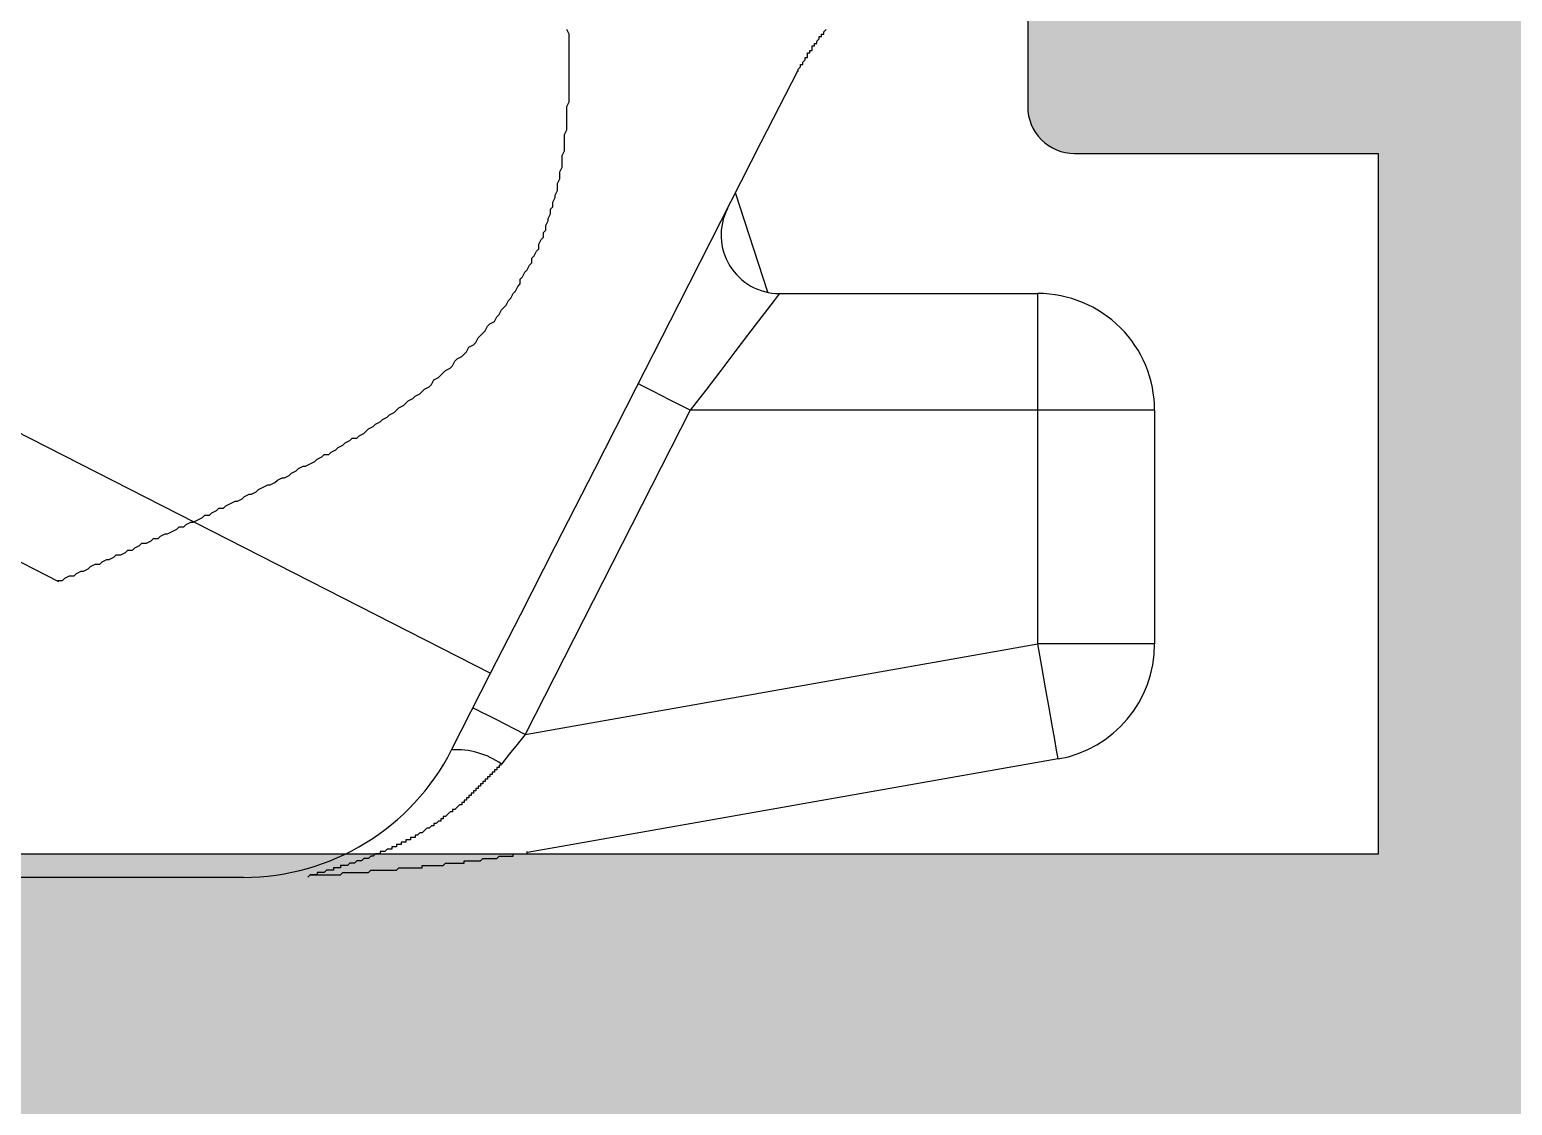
# Model space of a CAD drawing. Header units: millimetres. Extents: x -624 to 1947, y 11274 to 11571.
# Drawn here: x 1339.76 to 1346.11, y 11443.56 to 11448.17 of the extents above; entities that cross this region are included whole.
import ezdxf

# ---------------------------------------------------------------- set-up
doc = ezdxf.new("R2010")
doc.units = ezdxf.units.MM
doc.layers.add('AKSESUAR', color=7, linetype='Continuous')

# ---------------------------------------------------------------- blocks, each defined once
blk = doc.blocks.new('FGHDFHGFD')
at = {"color": 7, "linetype": 'Continuous'}
for p, q in [((5426.0593, 1209.3311), (5430.5232, 1207.0566)), ((5427.6268, 1209.0814), (5432.3732, 1206.663)), ((5433.5599, 1208.2944), (5433.4215, 1208.7204)), ((5433.6098, 1208.2893), (5434.7161, 1208.2893)), ((5434.7161, 1207.7893), (5434.7161, 1208.2893)), ((5433.2276, 1207.7893), (5432.5205, 1206.4015)), ((5434.7161, 1207.7893), (5433.2276, 1207.7893)), ((5434.7161, 1206.7887), (5434.7161, 1207.7893)), ((5435.2161, 1207.7893), (5434.7161, 1207.7893)), ((5435.2161, 1207.7893), (5435.2161, 1206.7887)), ((5432.5205, 1206.4015), (5434.7161, 1206.7887)), ((5435.2161, 1206.7887), (5434.7161, 1206.7887)), ((5432.2062, 1206.3353), (5432.3732, 1206.663)), ((5434.8029, 1206.2963), (5432.5311, 1205.8957)), ((5431.3152, 1205.7893), (5411.4661, 1205.7893))]:
    blk.add_line(p, q, dxfattribs=at)
at = {"color": 7, "linetype": 'Continuous', "flags": 128}
for points in [[(5432.3732, 1206.663), (5432.5009, 1206.9138), (5432.6513, 1207.2089), (5432.8188, 1207.5376), (5432.9972, 1207.8877), (5433.1799, 1208.2464), (5433.3603, 1208.6005), (5433.5318, 1208.9369), (5433.6879, 1209.2433)], [(5433.6098, 1208.2893), (5433.604, 1208.2817), (5433.5867, 1208.2592), (5433.5586, 1208.2223), (5433.5204, 1208.1723), (5433.4733, 1208.1107), (5433.4187, 1208.0393), (5433.3583, 1207.9603), (5433.294, 1207.8761), (5433.2276, 1207.7893)], [(5433.2276, 1207.7893), (5433.1842, 1207.8115), (5433.1424, 1207.8327), (5433.1039, 1207.8524), (5433.0701, 1207.8696), (5433.0424, 1207.8837), (5433.0218, 1207.8942), (5433.0092, 1207.9006), (5433.0049, 1207.9028)], [(5434.8029, 1206.2963), (5434.8013, 1206.3057), (5434.7963, 1206.3337), (5434.7883, 1206.3792), (5434.7775, 1206.4405), (5434.7643, 1206.5151), (5434.7493, 1206.6002), (5434.733, 1206.6926), (5434.7161, 1206.7887)], [(5432.5205, 1206.4015), (5432.477, 1206.4237), (5432.4352, 1206.4449), (5432.3967, 1206.4646), (5432.363, 1206.4817), (5432.3353, 1206.4959), (5432.3147, 1206.5064), (5432.302, 1206.5128), (5432.2977, 1206.515)], [(5432.5205, 1206.4015), (5432.4866, 1206.3589), (5432.453, 1206.3166), (5432.4196, 1206.2747)]]:
    blk.add_lwpolyline(points, dxfattribs=at)
at = {"color": 7}
for points in [[(5430.52, 1207.06, 0), (5430.54, 1207.06, 0), (5430.55, 1207.07, 0), (5430.57, 1207.08, 0), (5430.59, 1207.08, 0), (5430.6, 1207.09, 0), (5430.62, 1207.1, 0), (5430.63, 1207.1, 0), (5430.65, 1207.11, 0), (5430.66, 1207.12, 0), (5430.68, 1207.13, 0), (5430.7, 1207.13, 0), (5430.71, 1207.14, 0), (5430.73, 1207.15, 0), (5430.74, 1207.15, 0), (5430.76, 1207.16, 0), (5430.77, 1207.17, 0), (5430.79, 1207.17, 0), (5430.81, 1207.18, 0), (5430.82, 1207.19, 0), (5430.84, 1207.19, 0), (5430.85, 1207.2, 0), (5430.87, 1207.21, 0), (5430.88, 1207.22, 0), (5430.9, 1207.22, 0), (5430.92, 1207.23, 0), (5430.93, 1207.24, 0), (5430.95, 1207.24, 0), (5430.96, 1207.25, 0), (5430.98, 1207.26, 0), (5430.99, 1207.26, 0), (5431.01, 1207.27, 0), (5431.03, 1207.28, 0), (5431.04, 1207.29, 0), (5431.06, 1207.29, 0), (5431.07, 1207.3, 0), (5431.09, 1207.31, 0), (5431.1, 1207.31, 0), (5431.12, 1207.32, 0), (5431.14, 1207.33, 0), (5431.15, 1207.34, 0), (5431.17, 1207.34, 0), (5431.18, 1207.35, 0), (5431.2, 1207.36, 0), (5431.21, 1207.37, 0), (5431.23, 1207.37, 0), (5431.24, 1207.38, 0), (5431.26, 1207.39, 0), (5431.28, 1207.4, 0), (5431.29, 1207.4, 0), (5431.31, 1207.41, 0), (5431.32, 1207.42, 0), (5431.34, 1207.43, 0), (5431.35, 1207.43, 0), (5431.37, 1207.44, 0), (5431.38, 1207.45, 0), (5431.4, 1207.46, 0), (5431.42, 1207.47, 0), (5431.43, 1207.47, 0), (5431.45, 1207.48, 0), (5431.46, 1207.49, 0), (5431.48, 1207.5, 0), (5431.49, 1207.5, 0), (5431.51, 1207.51, 0), (5431.52, 1207.52, 0), (5431.54, 1207.53, 0), (5431.55, 1207.54, 0), (5431.57, 1207.55, 0), (5431.58, 1207.55, 0), (5431.6, 1207.56, 0), (5431.62, 1207.57, 0), (5431.63, 1207.58, 0), (5431.65, 1207.59, 0), (5431.66, 1207.6, 0), (5431.68, 1207.6, 0), (5431.69, 1207.61, 0), (5431.71, 1207.62, 0), (5431.72, 1207.63, 0), (5431.74, 1207.64, 0), (5431.75, 1207.65, 0), (5431.77, 1207.66, 0), (5431.78, 1207.67, 0), (5431.8, 1207.67, 0), (5431.81, 1207.68, 0), (5431.83, 1207.69, 0), (5431.84, 1207.7, 0), (5431.85, 1207.71, 0), (5431.87, 1207.72, 0), (5431.88, 1207.73, 0), (5431.9, 1207.74, 0), (5431.91, 1207.75, 0), (5431.93, 1207.76, 0), (5431.94, 1207.77, 0), (5431.96, 1207.78, 0), (5431.97, 1207.79, 0), (5431.98, 1207.8, 0), (5432, 1207.81, 0), (5432.01, 1207.82, 0), (5432.02, 1207.83, 0), (5432.04, 1207.84, 0), (5432.05, 1207.85, 0), (5432.07, 1207.86, 0), (5432.08, 1207.87, 0), (5432.09, 1207.88, 0), (5432.11, 1207.89, 0), (5432.12, 1207.9, 0), (5432.13, 1207.92, 0), (5432.15, 1207.93, 0), (5432.16, 1207.94, 0), (5432.17, 1207.95, 0), (5432.18, 1207.96, 0), (5432.2, 1207.97, 0), (5432.21, 1207.98, 0), (5432.22, 1208, 0), (5432.23, 1208.01, 0), (5432.25, 1208.02, 0), (5432.26, 1208.03, 0), (5432.27, 1208.04, 0), (5432.28, 1208.06, 0), (5432.3, 1208.07, 0), (5432.31, 1208.08, 0), (5432.32, 1208.1, 0), (5432.33, 1208.11, 0), (5432.34, 1208.12, 0), (5432.35, 1208.13, 0), (5432.36, 1208.15, 0), (5432.37, 1208.16, 0), (5432.39, 1208.17, 0), (5432.4, 1208.19, 0), (5432.41, 1208.2, 0), (5432.42, 1208.22, 0), (5432.43, 1208.23, 0), (5432.44, 1208.24, 0), (5432.45, 1208.26, 0), (5432.46, 1208.27, 0), (5432.47, 1208.29, 0), (5432.48, 1208.3, 0), (5432.49, 1208.32, 0), (5432.5, 1208.33, 0), (5432.5, 1208.35, 0), (5432.51, 1208.36, 0), (5432.52, 1208.38, 0), (5432.53, 1208.39, 0), (5432.54, 1208.41, 0), (5432.55, 1208.42, 0), (5432.55, 1208.44, 0), (5432.56, 1208.45, 0), (5432.57, 1208.47, 0), (5432.58, 1208.48, 0), (5432.58, 1208.5, 0), (5432.59, 1208.52, 0), (5432.6, 1208.53, 0), (5432.6, 1208.55, 0), (5432.61, 1208.56, 0), (5432.61, 1208.58, 0), (5432.62, 1208.6, 0), (5432.62, 1208.61, 0), (5432.63, 1208.63, 0), (5432.63, 1208.65, 0), (5432.64, 1208.66, 0), (5432.64, 1208.68, 0), (5432.65, 1208.7, 0), (5432.65, 1208.71, 0), (5432.66, 1208.73, 0), (5432.66, 1208.75, 0), (5432.66, 1208.76, 0), (5432.67, 1208.78, 0), (5432.67, 1208.8, 0), (5432.67, 1208.81, 0), (5432.68, 1208.83, 0), (5432.68, 1208.85, 0), (5432.68, 1208.86, 0), (5432.68, 1208.88, 0), (5432.69, 1208.9, 0), (5432.69, 1208.92, 0), (5432.69, 1208.93, 0), (5432.69, 1208.95, 0), (5432.69, 1208.97, 0), (5432.7, 1208.99, 0), (5432.7, 1209, 0), (5432.7, 1209.02, 0), (5432.7, 1209.04, 0), (5432.7, 1209.05, 0), (5432.7, 1209.07, 0), (5432.7, 1209.09, 0), (5432.71, 1209.11, 0), (5432.71, 1209.12, 0), (5432.71, 1209.14, 0), (5432.71, 1209.16, 0), (5432.71, 1209.18, 0), (5432.71, 1209.19, 0), (5432.71, 1209.21, 0), (5432.71, 1209.23, 0), (5432.71, 1209.24, 0), (5432.71, 1209.26, 0), (5432.71, 1209.28, 0), (5432.71, 1209.3, 0), (5432.71, 1209.31, 0), (5432.71, 1209.33, 0), (5432.71, 1209.35, 0), (5432.71, 1209.36, 0), (5432.71, 1209.38, 0), (5432.71, 1209.4, 0), (5432.7, 1209.42, 0)], [(5433.69, 1209.24, 0), (5433.69, 1209.25, 0), (5433.69, 1209.25, 0), (5433.69, 1209.25, 0), (5433.69, 1209.25, 0), (5433.69, 1209.25, 0), (5433.7, 1209.26, 0), (5433.7, 1209.26, 0), (5433.7, 1209.26, 0), (5433.7, 1209.26, 0), (5433.7, 1209.26, 0), (5433.7, 1209.27, 0), (5433.7, 1209.27, 0), (5433.7, 1209.27, 0), (5433.71, 1209.27, 0), (5433.71, 1209.27, 0), (5433.71, 1209.28, 0), (5433.71, 1209.28, 0), (5433.71, 1209.28, 0), (5433.71, 1209.28, 0), (5433.71, 1209.28, 0), (5433.72, 1209.29, 0), (5433.72, 1209.29, 0), (5433.72, 1209.29, 0), (5433.72, 1209.29, 0), (5433.72, 1209.29, 0), (5433.72, 1209.3, 0), (5433.72, 1209.3, 0), (5433.72, 1209.3, 0), (5433.73, 1209.3, 0), (5433.73, 1209.3, 0), (5433.73, 1209.31, 0), (5433.73, 1209.31, 0), (5433.73, 1209.31, 0), (5433.73, 1209.31, 0), (5433.73, 1209.32, 0), (5433.74, 1209.32, 0), (5433.74, 1209.32, 0), (5433.74, 1209.32, 0), (5433.74, 1209.32, 0), (5433.74, 1209.33, 0), (5433.74, 1209.33, 0), (5433.74, 1209.33, 0), (5433.74, 1209.33, 0), (5433.75, 1209.33, 0), (5433.75, 1209.34, 0), (5433.75, 1209.34, 0), (5433.75, 1209.34, 0), (5433.75, 1209.34, 0), (5433.75, 1209.34, 0), (5433.75, 1209.35, 0), (5433.76, 1209.35, 0), (5433.76, 1209.35, 0), (5433.76, 1209.35, 0), (5433.76, 1209.35, 0), (5433.76, 1209.36, 0), (5433.76, 1209.36, 0), (5433.76, 1209.36, 0), (5433.77, 1209.36, 0), (5433.77, 1209.36, 0), (5433.77, 1209.37, 0), (5433.77, 1209.37, 0), (5433.77, 1209.37, 0), (5433.77, 1209.37, 0), (5433.77, 1209.37, 0), (5433.78, 1209.38, 0), (5433.78, 1209.38, 0), (5433.78, 1209.38, 0), (5433.78, 1209.38, 0), (5433.78, 1209.38, 0), (5433.78, 1209.39, 0), (5433.78, 1209.39, 0), (5433.78, 1209.39, 0), (5433.79, 1209.39, 0), (5433.79, 1209.39, 0), (5433.79, 1209.4, 0), (5433.79, 1209.4, 0), (5433.79, 1209.4, 0), (5433.79, 1209.4, 0), (5433.79, 1209.4, 0), (5433.8, 1209.4, 0), (5433.8, 1209.41, 0), (5433.8, 1209.41, 0), (5433.8, 1209.41, 0), (5433.8, 1209.41, 0), (5433.8, 1209.41, 0), (5433.81, 1209.42, 0)], [(5432.42, 1206.27, 0), (5432.42, 1206.27, 0), (5432.41, 1206.27, 0), (5432.41, 1206.26, 0), (5432.41, 1206.26, 0), (5432.4, 1206.26, 0), (5432.4, 1206.25, 0), (5432.39, 1206.25, 0), (5432.39, 1206.25, 0), (5432.39, 1206.24, 0), (5432.38, 1206.24, 0), (5432.38, 1206.23, 0), (5432.38, 1206.23, 0), (5432.37, 1206.23, 0), (5432.37, 1206.22, 0), (5432.37, 1206.22, 0), (5432.36, 1206.22, 0), (5432.36, 1206.21, 0), (5432.36, 1206.21, 0), (5432.35, 1206.21, 0), (5432.35, 1206.2, 0), (5432.34, 1206.2, 0), (5432.34, 1206.19, 0), (5432.34, 1206.19, 0), (5432.33, 1206.19, 0), (5432.33, 1206.18, 0), (5432.33, 1206.18, 0), (5432.32, 1206.18, 0), (5432.32, 1206.17, 0), (5432.32, 1206.17, 0), (5432.31, 1206.17, 0), (5432.31, 1206.16, 0), (5432.3, 1206.16, 0), (5432.3, 1206.16, 0), (5432.3, 1206.15, 0), (5432.29, 1206.15, 0), (5432.29, 1206.14, 0), (5432.29, 1206.14, 0), (5432.28, 1206.14, 0), (5432.28, 1206.13, 0), (5432.28, 1206.13, 0), (5432.27, 1206.13, 0), (5432.27, 1206.12, 0), (5432.26, 1206.12, 0), (5432.26, 1206.12, 0), (5432.26, 1206.11, 0), (5432.25, 1206.11, 0), (5432.25, 1206.11, 0), (5432.25, 1206.1, 0), (5432.24, 1206.1, 0), (5432.24, 1206.1, 0), (5432.23, 1206.09, 0), (5432.23, 1206.09, 0), (5432.23, 1206.09, 0), (5432.22, 1206.08, 0), (5432.22, 1206.08, 0), (5432.21, 1206.08, 0), (5432.21, 1206.07, 0), (5432.21, 1206.07, 0), (5432.2, 1206.07, 0), (5432.2, 1206.07, 0), (5432.19, 1206.06, 0), (5432.19, 1206.06, 0), (5432.19, 1206.06, 0), (5432.18, 1206.05, 0), (5432.18, 1206.05, 0), (5432.17, 1206.05, 0), (5432.17, 1206.04, 0), (5432.17, 1206.04, 0), (5432.16, 1206.04, 0), (5432.16, 1206.03, 0), (5432.15, 1206.03, 0), (5432.15, 1206.03, 0), (5432.15, 1206.03, 0), (5432.14, 1206.02, 0), (5432.14, 1206.02, 0), (5432.13, 1206.02, 0), (5432.13, 1206.01, 0), (5432.12, 1206.01, 0), (5432.12, 1206.01, 0), (5432.12, 1206.01, 0), (5432.11, 1206, 0), (5432.11, 1206, 0), (5432.1, 1206, 0), (5432.1, 1206, 0), (5432.09, 1205.99, 0), (5432.09, 1205.99, 0), (5432.09, 1205.99, 0), (5432.08, 1205.98, 0), (5432.08, 1205.98, 0), (5432.07, 1205.98, 0), (5432.07, 1205.98, 0), (5432.06, 1205.97, 0), (5432.06, 1205.97, 0), (5432.05, 1205.97, 0), (5432.05, 1205.97, 0), (5432.05, 1205.96, 0), (5432.04, 1205.96, 0), (5432.04, 1205.96, 0), (5432.03, 1205.96, 0), (5432.03, 1205.95, 0), (5432.02, 1205.95, 0), (5432.02, 1205.95, 0), (5432.01, 1205.95, 0), (5432.01, 1205.94, 0), (5432.01, 1205.94, 0), (5432, 1205.94, 0), (5432, 1205.94, 0), (5431.99, 1205.94, 0), (5431.99, 1205.93, 0), (5431.98, 1205.93, 0), (5431.98, 1205.93, 0), (5431.97, 1205.93, 0), (5431.97, 1205.92, 0), (5431.96, 1205.92, 0), (5431.96, 1205.92, 0), (5431.95, 1205.92, 0), (5431.95, 1205.92, 0), (5431.95, 1205.91, 0), (5431.94, 1205.91, 0), (5431.94, 1205.91, 0), (5431.93, 1205.91, 0), (5431.93, 1205.91, 0), (5431.92, 1205.9, 0), (5431.92, 1205.9, 0), (5431.91, 1205.9, 0), (5431.91, 1205.9, 0), (5431.9, 1205.9, 0), (5431.9, 1205.89, 0), (5431.89, 1205.89, 0), (5431.89, 1205.89, 0), (5431.88, 1205.89, 0), (5431.88, 1205.89, 0), (5431.87, 1205.88, 0), (5431.87, 1205.88, 0), (5431.86, 1205.88, 0), (5431.86, 1205.88, 0), (5431.86, 1205.88, 0), (5431.85, 1205.87, 0), (5431.85, 1205.87, 0), (5431.84, 1205.87, 0), (5431.84, 1205.87, 0), (5431.83, 1205.87, 0), (5431.83, 1205.87, 0), (5431.82, 1205.86, 0), (5431.82, 1205.86, 0), (5431.81, 1205.86, 0), (5431.81, 1205.86, 0), (5431.8, 1205.86, 0), (5431.8, 1205.86, 0), (5431.79, 1205.85, 0), (5431.79, 1205.85, 0), (5431.78, 1205.85, 0), (5431.78, 1205.85, 0), (5431.77, 1205.85, 0), (5431.77, 1205.85, 0), (5431.76, 1205.84, 0), (5431.76, 1205.84, 0), (5431.75, 1205.84, 0), (5431.75, 1205.84, 0), (5431.74, 1205.84, 0), (5431.74, 1205.84, 0), (5431.73, 1205.84, 0), (5431.73, 1205.83, 0), (5431.73, 1205.83, 0), (5431.72, 1205.83, 0), (5431.72, 1205.83, 0), (5431.71, 1205.83, 0), (5431.71, 1205.83, 0), (5431.7, 1205.83, 0), (5431.7, 1205.82, 0), (5431.69, 1205.82, 0), (5431.69, 1205.82, 0), (5431.68, 1205.82, 0), (5431.68, 1205.82, 0), (5431.67, 1205.82, 0), (5431.67, 1205.82, 0), (5431.66, 1205.81, 0), (5431.66, 1205.81, 0), (5431.65, 1205.81, 0), (5431.65, 1205.81, 0), (5431.64, 1205.81, 0), (5431.64, 1205.81, 0), (5431.63, 1205.81, 0), (5431.63, 1205.8, 0), (5431.62, 1205.8, 0), (5431.62, 1205.8, 0), (5431.61, 1205.8, 0), (5431.61, 1205.8, 0), (5431.6, 1205.8, 0), (5431.6, 1205.8, 0), (5431.59, 1205.79, 0)], [(5431.59, 1205.79, 0), (5431.6, 1205.8, 0), (5431.61, 1205.8, 0), (5431.61, 1205.8, 0), (5431.62, 1205.8, 0), (5431.62, 1205.8, 0), (5431.63, 1205.8, 0), (5431.63, 1205.8, 0), (5431.64, 1205.8, 0), (5431.65, 1205.8, 0), (5431.65, 1205.8, 0), (5431.66, 1205.8, 0), (5431.66, 1205.8, 0), (5431.67, 1205.8, 0), (5431.68, 1205.8, 0), (5431.68, 1205.8, 0), (5431.69, 1205.8, 0), (5431.69, 1205.8, 0), (5431.7, 1205.8, 0), (5431.71, 1205.8, 0), (5431.71, 1205.8, 0), (5431.72, 1205.8, 0), (5431.72, 1205.8, 0), (5431.73, 1205.8, 0), (5431.74, 1205.81, 0), (5431.74, 1205.81, 0), (5431.75, 1205.81, 0), (5431.75, 1205.81, 0), (5431.76, 1205.81, 0), (5431.77, 1205.81, 0), (5431.77, 1205.81, 0), (5431.78, 1205.81, 0), (5431.78, 1205.81, 0), (5431.79, 1205.81, 0), (5431.79, 1205.81, 0), (5431.8, 1205.81, 0), (5431.81, 1205.81, 0), (5431.81, 1205.81, 0), (5431.82, 1205.81, 0), (5431.82, 1205.81, 0), (5431.83, 1205.81, 0), (5431.84, 1205.81, 0), (5431.84, 1205.81, 0), (5431.85, 1205.81, 0), (5431.85, 1205.81, 0), (5431.86, 1205.82, 0), (5431.87, 1205.82, 0), (5431.87, 1205.82, 0), (5431.88, 1205.82, 0), (5431.88, 1205.82, 0), (5431.89, 1205.82, 0), (5431.9, 1205.82, 0), (5431.9, 1205.82, 0), (5431.91, 1205.82, 0), (5431.91, 1205.82, 0), (5431.92, 1205.82, 0), (5431.92, 1205.82, 0), (5431.93, 1205.82, 0), (5431.94, 1205.82, 0), (5431.94, 1205.82, 0), (5431.95, 1205.82, 0), (5431.95, 1205.82, 0), (5431.96, 1205.82, 0), (5431.97, 1205.82, 0), (5431.97, 1205.82, 0), (5431.98, 1205.83, 0), (5431.98, 1205.83, 0), (5431.99, 1205.83, 0), (5432, 1205.83, 0), (5432, 1205.83, 0), (5432.01, 1205.83, 0), (5432.01, 1205.83, 0), (5432.02, 1205.83, 0), (5432.03, 1205.83, 0), (5432.03, 1205.83, 0), (5432.04, 1205.83, 0), (5432.04, 1205.83, 0), (5432.05, 1205.83, 0), (5432.06, 1205.83, 0), (5432.06, 1205.83, 0), (5432.07, 1205.83, 0), (5432.07, 1205.83, 0), (5432.08, 1205.83, 0), (5432.08, 1205.84, 0), (5432.09, 1205.84, 0), (5432.1, 1205.84, 0), (5432.1, 1205.84, 0), (5432.11, 1205.84, 0), (5432.11, 1205.84, 0), (5432.12, 1205.84, 0), (5432.13, 1205.84, 0), (5432.13, 1205.84, 0), (5432.14, 1205.84, 0), (5432.14, 1205.84, 0), (5432.15, 1205.84, 0), (5432.16, 1205.84, 0), (5432.16, 1205.84, 0), (5432.17, 1205.84, 0), (5432.17, 1205.84, 0), (5432.18, 1205.85, 0), (5432.18, 1205.85, 0), (5432.19, 1205.85, 0), (5432.2, 1205.85, 0), (5432.2, 1205.85, 0), (5432.21, 1205.85, 0), (5432.21, 1205.85, 0), (5432.22, 1205.85, 0), (5432.23, 1205.85, 0), (5432.23, 1205.85, 0), (5432.24, 1205.85, 0), (5432.24, 1205.85, 0), (5432.25, 1205.85, 0), (5432.26, 1205.85, 0), (5432.26, 1205.86, 0), (5432.27, 1205.86, 0), (5432.27, 1205.86, 0), (5432.28, 1205.86, 0), (5432.28, 1205.86, 0), (5432.29, 1205.86, 0), (5432.3, 1205.86, 0), (5432.3, 1205.86, 0), (5432.31, 1205.86, 0), (5432.31, 1205.86, 0), (5432.32, 1205.86, 0), (5432.33, 1205.86, 0), (5432.33, 1205.86, 0), (5432.34, 1205.87, 0), (5432.34, 1205.87, 0), (5432.35, 1205.87, 0), (5432.36, 1205.87, 0), (5432.36, 1205.87, 0), (5432.37, 1205.87, 0), (5432.37, 1205.87, 0), (5432.38, 1205.87, 0), (5432.38, 1205.87, 0), (5432.39, 1205.87, 0), (5432.4, 1205.87, 0), (5432.4, 1205.87, 0), (5432.41, 1205.88, 0), (5432.41, 1205.88, 0), (5432.42, 1205.88, 0), (5432.43, 1205.88, 0), (5432.43, 1205.88, 0), (5432.44, 1205.88, 0), (5432.44, 1205.88, 0), (5432.45, 1205.88, 0), (5432.46, 1205.88, 0), (5432.46, 1205.88, 0), (5432.47, 1205.88, 0), (5432.47, 1205.89, 0), (5432.48, 1205.89, 0), (5432.48, 1205.89, 0), (5432.49, 1205.89, 0), (5432.5, 1205.89, 0), (5432.5, 1205.89, 0), (5432.51, 1205.89, 0), (5432.51, 1205.89, 0), (5432.52, 1205.89, 0), (5432.53, 1205.89, 0), (5432.53, 1205.9, 0)]]:
    blk.add_polyline3d(points, dxfattribs=at)
at = {"color": 7, "linetype": 'Continuous'}
for centre, radius, start, end in [((5433.6098, 1208.5393), 0.25, 153.00428, 269.99346), ((5434.7161, 1207.7893), 0.5, 0.00152, 90.00189), ((5434.7161, 1206.7886), 0.5, 279.99771, 0.00068), ((5431.3151, 1206.7894), 1.0001, 270.00235, 332.99791), ((5432.226, 1205.999), 0.3369, 54.9197, 93.37133)]:
    blk.add_arc(centre, radius, start, end, dxfattribs=at)

msp = doc.modelspace()

# ---------------------------------------------------------------- hatches: boundary and pattern name
at = {"layer": 'AKSESUAR', "linetype": 'ByBlock'}
h = msp.add_hatch(color=30, dxfattribs=at)
h.paths.add_polyline_path([(1351.0343, 11434.6387), (1351.0343, 11465.6558, 0.198912), (1350.9757, 11465.7972), (1350.0929, 11466.6801, 0.198914), (1349.9515, 11466.7387), (1345.0343, 11466.7387), (1345.0343, 11464.8541, 0.26795), (1345.1343, 11464.6809), (1345.3343, 11464.5655, 0.131657), (1345.4343, 11464.5387), (1345.8343, 11464.5387, 0.414213), (1346.0343, 11464.7387), (1346.0343, 11465.5387), (1349.1716, 11465.5387, -0.198915), (1349.313, 11465.4801), (1349.4757, 11465.3173, -0.19891), (1349.5343, 11465.1759), (1349.5343, 11460.7387, -0.414211), (1349.3343, 11460.5387), (1346.0343, 11460.5387), (1346.0343, 11461.3387, 0.414212), (1345.8343, 11461.5387), (1345.4343, 11461.5387, 0.131648), (1345.3343, 11461.5119), (1345.1343, 11461.3964, 0.267949), (1345.0343, 11461.2232), (1345.0343, 11459.3387), (1346.1343, 11459.3387), (1346.1343, 11458.6315, 0.267949), (1346.5343, 11457.9387), (1346.8343, 11457.7655, 0.577351), (1347.1343, 11457.9387), (1347.1343, 11459.3387), (1349.3343, 11459.3387), (1349.3343, 11444.6387), (1347.1343, 11444.6387), (1347.1343, 11448.1387), (1346.6343, 11448.6387), (1344.2343, 11448.6387, 0.414216), (1344.0343, 11448.4387), (1344.0343, 11447.8387, 0.414217), (1344.2343, 11447.6387), (1345.5343, 11447.6387), (1345.5343, 11444.6387), (1334.7843, 11444.6387, 0.414214), (1334.2843, 11444.1387), (1334.2843, 11442.8757), (1334.7843, 11442.5572), (1334.2843, 11442.2387), (1334.2843, 11441.0757), (1334.7843, 11440.7572), (1334.2843, 11440.4387), (1334.2843, 11439.5387), (1332.5843, 11439.5387), (1332.2843, 11439.2387), (1331.9843, 11439.5387), (1330.2843, 11439.5387), (1329.7843, 11439.8572), (1330.2843, 11440.1757), (1330.2843, 11441.3387), (1329.7843, 11441.6572), (1330.2843, 11441.9757), (1330.2843, 11443.1387), (1329.7843, 11443.4572), (1330.2843, 11443.7757), (1330.2843, 11444.1387, 0.414214), (1329.7843, 11444.6387), (1319.0343, 11444.6387), (1319.0343, 11447.6387), (1320.3343, 11447.6387, 0.414214), (1320.5343, 11447.8387), (1320.5343, 11448.4387, 0.414214), (1320.3343, 11448.6387), (1314.4343, 11448.6387), (1314.4343, 11446.7541, 0.267948), (1314.5343, 11446.5809), (1314.7343, 11446.4655, 0.131652), (1314.8343, 11446.4387), (1315.2343, 11446.4387, 0.414213), (1315.4343, 11446.6387), (1315.4343, 11447.4387, -0.414212), (1315.6343, 11447.6387), (1317.2343, 11447.6387, -0.414212), (1317.4343, 11447.4387), (1317.4343, 11442.4387, -0.414212), (1317.2343, 11442.2387), (1315.6343, 11442.2387, -0.414212), (1315.4343, 11442.4387), (1315.4343, 11443.2387, 0.414213), (1315.2343, 11443.4387), (1314.8343, 11443.4387, 0.131651), (1314.7343, 11443.4119), (1314.5343, 11443.2964, 0.267949), (1314.4343, 11443.1232), (1314.4343, 11436.9177, -0.398959), (1313.4866, 11435.9191), (1296.6238, 11435.0354, 0.39896), (1296.4343, 11434.8356), (1296.4343, 11434.6356, 0.267949), (1296.5343, 11434.4624, -0.57735), (1296.5343, 11433.4232, 0.267949), (1296.4343, 11433.25), (1296.4343, 11430.9387), (1294.2343, 11430.9387), (1294.2343, 11432.7387, 0.414214), (1294.0343, 11432.9387, 0.414214), (1293.0343, 11431.9387), (1293.0343, 11423.0387, 0.414214), (1293.4343, 11422.6387), (1296.3343, 11422.6387, -0.414213), (1296.5343, 11422.4387), (1296.5343, 11415.8387, -0.414213), (1296.3343, 11415.6387), (1294.2343, 11415.6387), (1294.2343, 11417.4387, 0.414214), (1294.0343, 11417.6387, 0.414214), (1293.0343, 11416.6387), (1293.0343, 11414.6387, 0.414213), (1293.2343, 11414.4387), (1297.8343, 11414.4387, 0.414213), (1298.0343, 11414.6387), (1298.0343, 11424.9232, 0.26795), (1297.9343, 11425.0964), (1297.7343, 11425.2119, 0.131651), (1297.6343, 11425.2387), (1297.2343, 11425.2387, 0.414213), (1297.0343, 11425.0387), (1297.0343, 11424.2387, -0.414214), (1296.8343, 11424.0387), (1294.6343, 11424.0387, -0.414214), (1294.4343, 11424.2387), (1294.4343, 11429.2387, -0.414213), (1294.6343, 11429.4387), (1296.8343, 11429.4387, -0.414213), (1297.0343, 11429.2387), (1297.0343, 11428.4387, 0.414214), (1297.2343, 11428.2387), (1297.6343, 11428.2387, 0.131653), (1297.7343, 11428.2655), (1297.9343, 11428.3809, 0.26795), (1298.0343, 11428.5541), (1298.0343, 11431.4387), (1299.4308, 11431.4387, 0.221696), (1299.584, 11431.5101), (1300.0875, 11432.1101, 0.63707), (1299.9343, 11432.4387), (1298.6343, 11432.4387), (1298.6343, 11433.6387), (1314.4343, 11433.6387), (1314.4343, 11432.4387), (1313.1343, 11432.4387, 0.63707), (1312.9811, 11432.1101), (1313.4845, 11431.5101, 0.221696), (1313.6378, 11431.4387), (1315.5343, 11431.4387), (1316.0343, 11431.9387), (1316.0343, 11432.9387, -0.414214), (1316.2343, 11433.1387), (1328.4843, 11433.1387), (1329.2303, 11431.5535, 0.290522), (1329.4112, 11431.4387), (1330.0843, 11431.4387, 0.414215), (1330.2843, 11431.6387), (1330.2843, 11434.1387), (1329.7843, 11434.4572), (1330.2843, 11434.7757), (1330.2843, 11435.9387), (1329.7843, 11436.2572), (1330.2843, 11436.5757), (1330.2843, 11436.8387), (1334.2843, 11436.8387), (1334.2843, 11435.6757), (1334.7843, 11435.3572), (1334.2843, 11435.0387), (1334.2843, 11433.8757), (1334.7843, 11433.5572), (1334.2843, 11433.2387), (1334.2843, 11431.6387, 0.414215), (1334.4843, 11431.4387), (1335.1574, 11431.4387, 0.290523), (1335.3383, 11431.5535), (1336.0843, 11433.1387), (1344.1343, 11433.1387), (1344.1343, 11431.6387, 0.414213), (1344.3343, 11431.4387), (1344.5343, 11431.4387, 0.414214), (1345.0343, 11431.9387), (1345.0343, 11433.1387), (1346.1343, 11433.1387), (1346.1343, 11431.9387, 0.414214), (1346.6343, 11431.4387), (1346.8343, 11431.4387, 0.414214), (1347.0343, 11431.6387), (1347.0343, 11434.4387), (1350.8343, 11434.4387, 0.414212)])
h.paths.add_polyline_path([(1336.0843, 11434.6387), (1336.0843, 11443.1387), (1345.5343, 11443.1387), (1345.5343, 11441.8387, 0.668181), (1345.8757, 11441.6972), (1347.2858, 11443.1073, -0.198917), (1347.3614, 11443.1387), (1349.3343, 11443.1387, -0.414212), (1349.5343, 11442.9387), (1349.5343, 11436.1387, -0.414212), (1349.3343, 11435.9387), (1345.7343, 11435.9387, 0.414214), (1345.5343, 11435.7387), (1345.5343, 11434.6387)], flags=16)
h.paths.add_polyline_path([(1316.3343, 11440.4387), (1318.0343, 11440.4387, 0.414213), (1319.0343, 11441.4387), (1319.0343, 11443.1387), (1328.4843, 11443.1387), (1328.4843, 11434.6387), (1319.0343, 11434.6387), (1319.0343, 11436.4387, 0.683705), (1318.687, 11436.5739), (1317.0289, 11434.7681, -0.683706), (1316.3343, 11435.0387)], flags=16)

# ---------------------------------------------------------------- linework, layer by layer
at = {"color": 0}
msp.add_lwpolyline([(1349.3343, 11459.3387), (1349.3343, 11444.6387), (1347.1343, 11444.6387), (1347.1343, 11448.1387), (1346.6343, 11448.6387), (1344.2343, 11448.6387, 0.414216), (1344.0343, 11448.4387), (1344.0343, 11447.8387, 0.414217), (1344.2343, 11447.6387), (1345.5343, 11447.6387), (1345.5343, 11444.6387), (1334.7843, 11444.6387, 0.414214)], format="xyb", dxfattribs=at)

# ---------------------------------------------------------------- block references
at = {"layer": 'AKSESUAR'}
msp.add_blockref('FGHDFHGFD', (-4090.6385, 10238.7495), dxfattribs=at)

doc.saveas('drawing.dxf')
